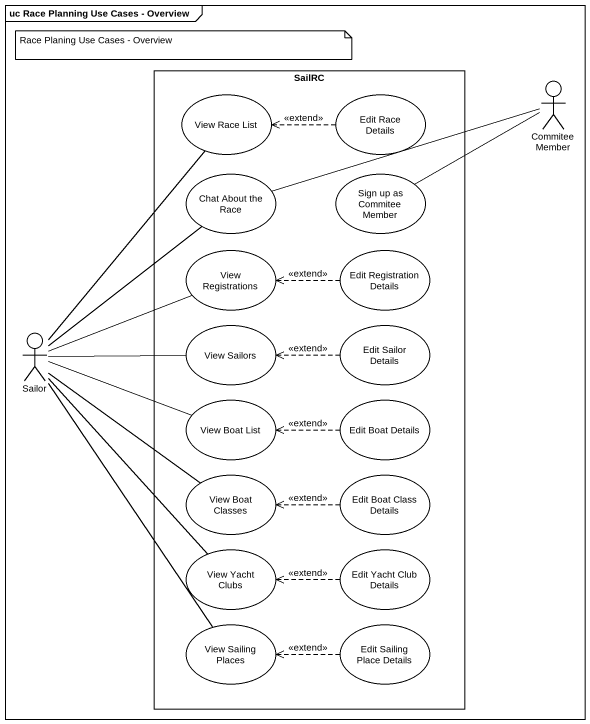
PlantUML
@startuml
mainframe uc Race Planning Use Cases - Overview
rectangle SailRC {
  usecase "View Race List" as View_Race_List
  usecase "Edit Race Details" as Edit_Race_Details
  usecase "Chat About the Race" as Chat_About_the_Race
  usecase "Sign up as Commitee Member" as Sign_up_as_Commitee_Member
  usecase "View Registrations" as View_Registrations
  usecase "Edit Registration Details" as Edit_Registration_Details
  usecase "View Sailors" as View_Sailors
  usecase "Edit Sailor Details" as Edit_Sailor_Details
  usecase "View Boat List" as View_Boat_List
  usecase "Edit Boat Details" as Edit_Boat_Details
  usecase "View Boat Classes" as View_Boat_Classes
  usecase "Edit Boat Class Details" as Edit_Boat_Class_Details
  usecase "View Yacht Clubs" as View_Yacht_Clubs
  usecase "Edit Yacht Club Details" as Edit_Yacht_Club_Details
  usecase "View Sailing Places" as View_Sailing_Places
  usecase "Edit Sailing Place Details" as Edit_Sailing_Place_Details
}
actor "Commitee Member" as Commitee_Member
actor Sailor
Edit_Race_Details .left.> View_Race_List : <<extend>>
Commitee_Member -left- Chat_About_the_Race
Commitee_Member -left- Sign_up_as_Commitee_Member
Edit_Registration_Details .left.> View_Registrations : <<extend>>
Sailor -up- View_Race_List
Sailor -up- Chat_About_the_Race
Sailor -right- View_Registrations
Sailor -right- View_Sailors
Sailor -right- View_Boat_List
Sailor -- View_Boat_Classes
Sailor -- View_Yacht_Clubs
Sailor -- View_Sailing_Places
Edit_Sailor_Details .left.> View_Sailors : <<extend>>
Edit_Boat_Details .left.> View_Boat_List : <<extend>>
Edit_Boat_Class_Details .left.> View_Boat_Classes : <<extend>>
Edit_Yacht_Club_Details .left.> View_Yacht_Clubs : <<extend>>
Edit_Sailing_Place_Details .left.> View_Sailing_Places : <<extend>>
note as N1
  Race Planing Use Cases - Overview
end note
@enduml
